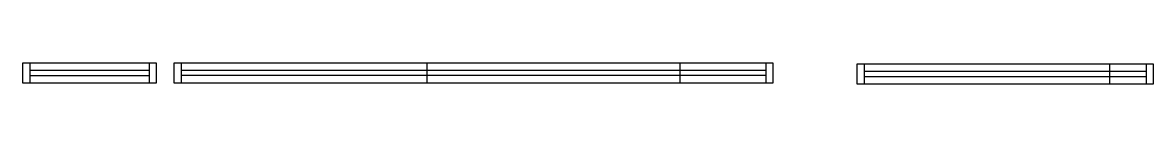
# Model space of a CAD drawing. Header units: metres. Extents: x 1682 to 2773, y 16768 to 16787.
import ezdxf

# ---------------------------------------------------------------- set-up
doc = ezdxf.new("R2010")
doc.units = ezdxf.units.M
doc.layers.add('Painéis', color=7, linetype='Continuous')
doc.layers.add('SARR_2.2x7', color=7, linetype='Continuous')

msp = doc.modelspace()

# ---------------------------------------------------------------- linework, layer by layer
at = {"layer": 'Painéis', "color": 7, "lineweight": 25}
for p, q in [((2071.9, 16787.5), (2071.9, 16768.5)), ((2315.9, 16787.5), (2315.9, 16768.5)), ((2730.7, 16767.6), (2730.7, 16786.6))]:
    msp.add_line(p, q, dxfattribs=at)
for points in [[(1682, 16787.5), (1682, 16768.5), (1811, 16768.5), (1811, 16787.5), (1682, 16787.5)], [(1827.9, 16787.5), (1827.9, 16768.5), (2405.9, 16768.5), (2405.9, 16787.5), (1827.9, 16787.5)], [(2486.7, 16786.6), (2486.7, 16767.6), (2772.7, 16767.6), (2772.7, 16786.6), (2486.7, 16786.6)]]:
    msp.add_lwpolyline(points, dxfattribs=at)
at = {"layer": 'SARR_2.2x7', "color": 7, "lineweight": 25}
for p, q in [((1689, 16787.5), (1689, 16768.5)), ((1804, 16787.5), (1804, 16768.5)), ((1834.9, 16787.5), (1834.9, 16768.5)), ((2398.9, 16787.5), (2398.9, 16768.5)), ((2493.7, 16786.6), (2493.7, 16767.6)), ((2765.7, 16786.6), (2765.7, 16767.6)), ((1804, 16780.5), (1689, 16780.5)), ((1689, 16775.5), (1804, 16775.5)), ((2071.9, 16780.5), (1834.9, 16780.5)), ((2071.9, 16775.5), (1834.9, 16775.5)), ((2315.9, 16780.5), (2071.9, 16780.5)), ((2315.9, 16775.5), (2071.9, 16775.5)), ((2398.9, 16780.5), (2315.9, 16780.5)), ((2398.9, 16775.5), (2315.9, 16775.5)), ((2765.7, 16779.6), (2493.7, 16779.6)), ((2493.7, 16774.6), (2765.7, 16774.6))]:
    msp.add_line(p, q, dxfattribs=at)

doc.saveas('drawing.dxf')
